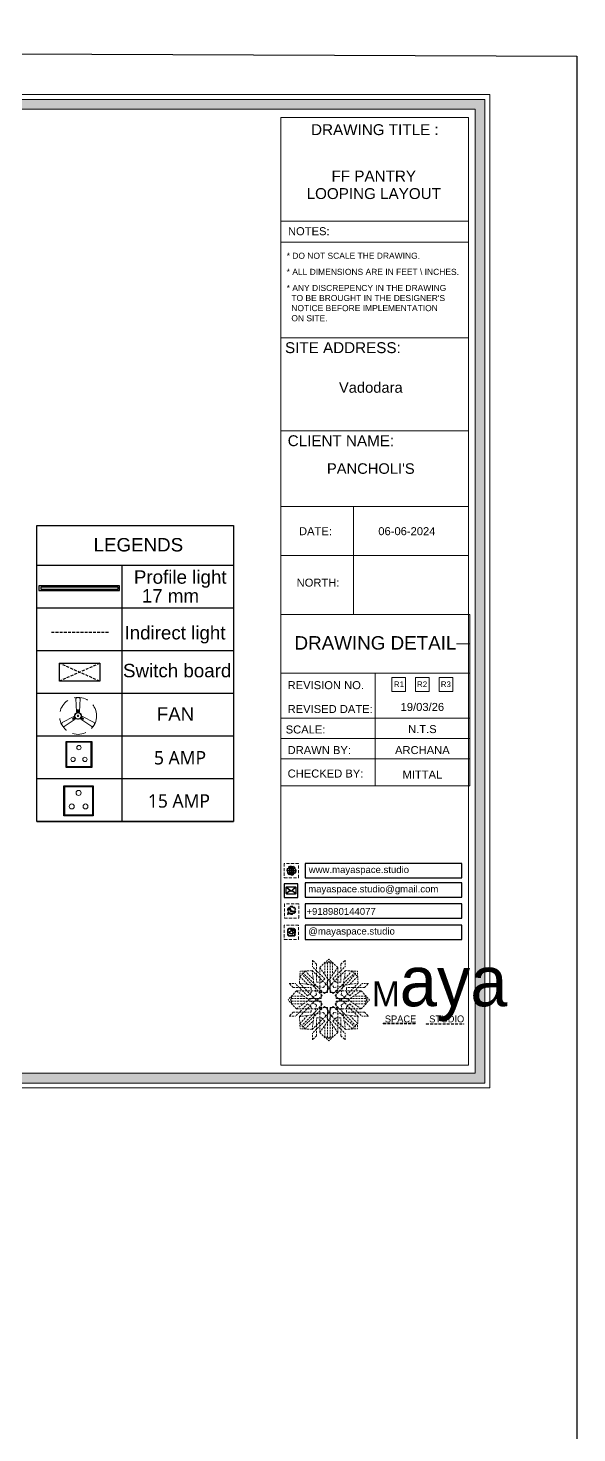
# Model space of a CAD drawing. Header units: millimetres. Extents: x 56222 to 3066687, y -650199 to -121287.
# Drawn here: x 134272.8 to 134371.6, y -184550.2 to -184297.6 of the extents above; entities that cross this region are included whole.
import ezdxf
from ezdxf.enums import TextEntityAlignment as Align

# ---------------------------------------------------------------- set-up
doc = ezdxf.new("R2010")
doc.units = ezdxf.units.MM
doc.header["$MEASUREMENT"] = 0
for name, pattern in [('00 . GROUND FLOOR$0$DASHED', [0.75, 0.5, -0.25]), ('DASHED', [0.75, 0.5, -0.25]), ('DASHED2', [0.375, 0.25, -0.125]), ('DASHEDX2', [1.5, 1, -0.5])]:
    doc.linetypes.add(name, pattern=pattern)
for name, color, linetype, lineweight in [('Dimension', 10, 'DASHEDX2', 20), ('el', 7, 'Continuous', 20), ('ELEC-wires', 1, 'DASHED2', 13), ('Electrical', 84, 'Continuous', 30), ('FURNITURE-1', 252, 'Continuous', 13), ('hatch-rcc', 251, 'Continuous', 9), ('NAME PLATE', 7, 'Continuous', 25), ('TILE', 14, 'Continuous', 9)]:
    doc.layers.add(name, color=color, linetype=linetype, lineweight=lineweight)
doc.styles.add('Arial', font='arial.ttf')
doc.styles.get("Standard").update_dxf_attribs({"font": 'arial.ttf', "height": 6})

# ---------------------------------------------------------------- blocks, each defined once
blk = doc.blocks.new('FSFSF')
at = {"color": 42, "lineweight": 5, "true_color": 0xe0ac11}
for p, q in [((28600.03, 143.51), (28600.03, 140.16)), ((28602.15, 141.41), (28600.03, 143.51)), ((28602.15, 141.41), (28602.15, 131.95)), ((28603.86, 139.69), (28608.58, 144.08)), ((28607.9, 142.22), (28606.58, 142.22)), ((28606.58, 142.22), (28606.58, 135.84)), ((28607.9, 142.22), (28608.58, 142.85)), ((28607.9, 142.22), (28607.9, 126.58)), ((28613.31, 139.69), (28608.58, 144.08)), ((28609.27, 142.22), (28608.59, 142.85)), ((28609.27, 142.22), (28609.27, 126.58)), ((28609.27, 142.22), (28610.59, 142.22)), ((28610.59, 142.22), (28610.59, 135.84)), ((28615.02, 141.41), (28617.14, 143.51)), ((28615.02, 141.41), (28615.02, 131.95)), ((28617.14, 143.51), (28617.14, 140.16)), ((28593.19, 131.45), (28593.54, 137.71)), ((28593.39, 135), (28594.56, 136.12)), ((28593.39, 135), (28597.6, 130.78)), ((28599.8, 138.06), (28593.54, 137.71)), ((28595.12, 136.69), (28594.53, 136.69)), ((28594.56, 136.12), (28594.56, 136.71)), ((28605.17, 124.98), (28594.56, 136.12)), ((28596.24, 137.86), (28595.12, 136.69)), ((28606.27, 126.08), (28595.12, 136.69)), ((28596.24, 137.86), (28600.47, 133.65)), ((28601.03, 130), (28599.8, 138.06)), ((28599.8, 138.05), (28608.58, 129.56)), ((28606.47, 133.76), (28600.03, 140.16)), ((28603.86, 126.58), (28603.86, 139.69)), ((28603.86, 139.69), (28608.58, 133.02)), ((28606.47, 133.76), (28604.75, 131.95)), ((28605.86, 129.18), (28608.58, 133.02)), ((28613.31, 139.69), (28608.59, 133.02)), ((28617.37, 138.05), (28608.59, 129.56)), ((28611.31, 129.18), (28608.59, 133.02)), ((28610.7, 133.76), (28617.14, 140.16)), ((28610.7, 133.76), (28612.42, 131.95)), ((28610.9, 126.08), (28622.05, 136.69)), ((28612.02, 124.98), (28622.62, 136.12)), ((28613.31, 126.58), (28613.31, 139.69)), ((28616.14, 130), (28617.37, 138.06)), ((28620.93, 137.86), (28616.7, 133.65)), ((28617.37, 138.06), (28623.63, 137.71)), ((28623.8, 135), (28619.59, 130.78)), ((28620.93, 137.86), (28622.05, 136.69)), ((28622.05, 136.69), (28622.64, 136.69)), ((28622.62, 136.12), (28622.62, 136.71)), ((28623.8, 135), (28622.62, 136.12)), ((28624, 131.45), (28623.65, 137.71)), ((28591.56, 127.39), (28587.17, 122.66)), ((28587.73, 131.22), (28591.08, 131.22)), ((28589.84, 129.1), (28587.73, 131.22)), ((28589.84, 129.1), (28599.29, 129.1)), ((28597.49, 124.78), (28591.08, 131.22)), ((28604.66, 127.39), (28591.56, 127.39)), ((28591.56, 127.39), (28598.23, 122.67)), ((28593.19, 131.45), (28601.69, 122.67)), ((28601.25, 130.22), (28593.19, 131.45)), ((28597.49, 124.78), (28599.29, 126.5)), ((28599.29, 126.5), (28599.29, 129.1)), ((28605.86, 129.18), (28601.03, 130)), ((28602.07, 125.39), (28601.25, 130.22)), ((28604.75, 131.95), (28602.15, 131.95)), ((28603.68, 126.54), (28603.68, 127.39)), ((28604.66, 126.54), (28603.68, 126.54)), ((28604.71, 127.57), (28603.86, 127.57)), ((28607.9, 126.58), (28603.86, 126.58)), ((28604.66, 123.35), (28604.66, 127.39)), ((28604.7, 126.58), (28604.71, 127.57)), ((28606.27, 126.08), (28608.58, 128.27)), ((28607.9, 128.92), (28608.58, 129.56)), ((28607.9, 128.92), (28608.58, 128.27)), ((28609.27, 128.92), (28608.59, 129.56)), ((28609.27, 128.92), (28608.59, 128.27)), ((28610.9, 126.08), (28608.59, 128.27)), ((28609.27, 126.58), (28613.31, 126.58)), ((28611.31, 129.18), (28616.14, 130)), ((28612.42, 131.95), (28615.02, 131.95)), ((28612.46, 126.58), (28612.46, 127.57)), ((28612.46, 127.57), (28613.31, 127.57)), ((28612.52, 123.35), (28612.52, 127.39)), ((28612.52, 127.39), (28625.63, 127.39)), ((28612.52, 126.54), (28613.51, 126.54)), ((28613.51, 126.54), (28613.51, 127.39)), ((28615.12, 125.39), (28615.94, 130.22)), ((28623.99, 131.45), (28615.5, 122.67)), ((28615.94, 130.22), (28624, 131.45)), ((28627.34, 129.1), (28617.89, 129.1)), ((28617.89, 126.5), (28617.89, 129.1)), ((28619.7, 124.78), (28617.89, 126.5)), ((28625.63, 127.39), (28618.96, 122.67)), ((28619.7, 124.78), (28626.1, 131.22)), ((28625.63, 127.39), (28630.02, 122.66)), ((28629.45, 131.22), (28626.1, 131.22)), ((28627.34, 129.1), (28629.45, 131.22)), ((28591.56, 117.94), (28587.17, 122.66)), ((28589.03, 123.35), (28588.4, 122.67)), ((28589.03, 121.98), (28588.4, 122.65)), ((28589.03, 123.35), (28589.03, 124.67)), ((28589.03, 124.67), (28595.4, 124.67)), ((28589.03, 123.35), (28604.66, 123.35)), ((28589.03, 121.98), (28604.66, 121.98)), ((28589.03, 121.98), (28589.03, 120.66)), ((28589.03, 120.66), (28595.4, 120.66)), ((28597.49, 120.54), (28591.08, 114.11)), ((28591.56, 117.94), (28598.23, 122.65)), ((28593.19, 113.88), (28601.69, 122.65)), ((28605.17, 120.35), (28594.56, 109.2)), ((28606.27, 119.15), (28595.12, 108.54)), ((28597.49, 120.54), (28599.29, 118.83)), ((28602.07, 125.39), (28598.23, 122.67)), ((28602.07, 119.94), (28598.23, 122.65)), ((28599.29, 118.83), (28599.29, 116.23)), ((28602.07, 119.94), (28601.25, 115.1)), ((28602.33, 123.35), (28601.69, 122.67)), ((28602.33, 121.98), (28601.69, 122.65)), ((28602.33, 123.35), (28602.97, 122.67)), ((28602.33, 121.98), (28602.97, 122.65)), ((28605.17, 124.98), (28602.97, 122.67)), ((28605.17, 120.35), (28602.97, 122.65)), ((28604.66, 118.78), (28603.68, 118.78)), ((28603.68, 118.78), (28603.68, 117.94)), ((28607.9, 118.65), (28603.86, 118.65)), ((28603.86, 118.65), (28603.86, 105.54)), ((28604.66, 121.98), (28604.66, 117.94)), ((28604.7, 118.65), (28604.71, 117.66)), ((28606.27, 119.15), (28608.58, 116.96)), ((28607.9, 103.01), (28607.9, 118.65)), ((28610.9, 119.15), (28608.59, 116.96)), ((28609.27, 118.65), (28613.31, 118.65)), ((28609.27, 103.01), (28609.27, 118.65)), ((28610.9, 119.15), (28622.05, 108.54)), ((28612.02, 124.98), (28614.21, 122.67)), ((28612.02, 120.35), (28614.21, 122.65)), ((28612.02, 120.35), (28622.62, 109.2)), ((28612.46, 118.65), (28612.46, 117.66)), ((28628.16, 123.35), (28612.52, 123.35)), ((28612.52, 121.98), (28612.52, 117.94)), ((28628.16, 121.98), (28612.52, 121.98)), ((28612.52, 118.78), (28613.51, 118.78)), ((28613.31, 118.65), (28613.31, 105.54)), ((28613.51, 118.78), (28613.51, 117.94)), ((28614.85, 123.35), (28614.21, 122.67)), ((28614.85, 121.98), (28614.21, 122.65)), ((28614.85, 123.35), (28615.5, 122.67)), ((28614.85, 121.98), (28615.5, 122.65)), ((28615.12, 125.39), (28618.96, 122.67)), ((28615.12, 119.94), (28618.96, 122.65)), ((28615.12, 119.94), (28615.94, 115.1)), ((28623.99, 113.88), (28615.5, 122.65)), ((28619.7, 120.54), (28617.89, 118.83)), ((28617.89, 118.83), (28617.89, 116.23)), ((28625.63, 117.94), (28618.96, 122.65)), ((28619.7, 120.54), (28626.1, 114.11)), ((28628.16, 124.67), (28621.78, 124.67)), ((28628.16, 120.66), (28621.78, 120.66)), ((28625.63, 117.94), (28630.02, 122.66)), ((28628.16, 123.35), (28628.16, 124.67)), ((28628.16, 123.35), (28628.78, 122.67)), ((28628.16, 121.98), (28628.78, 122.65)), ((28628.16, 121.98), (28628.16, 120.66)), ((28589.84, 116.23), (28587.73, 114.11)), ((28587.73, 114.11), (28591.08, 114.11)), ((28589.84, 116.23), (28599.29, 116.23)), ((28604.66, 117.94), (28591.56, 117.94)), ((28601.25, 115.1), (28593.19, 113.87)), ((28593.19, 113.87), (28593.54, 107.62)), ((28593.39, 110.32), (28597.6, 114.55)), ((28596.24, 107.37), (28600.47, 111.58)), ((28599.8, 107.17), (28608.58, 115.67)), ((28601.03, 115.23), (28599.8, 107.17)), ((28606.47, 111.47), (28600.03, 105.07)), ((28605.86, 116.05), (28601.03, 115.23)), ((28602.15, 103.82), (28602.15, 113.27)), ((28604.75, 113.27), (28602.15, 113.27)), ((28604.71, 117.66), (28603.86, 117.66)), ((28603.86, 105.54), (28608.58, 112.21)), ((28606.47, 111.47), (28604.75, 113.27)), ((28605.86, 116.05), (28608.58, 112.21)), ((28607.9, 116.31), (28608.58, 116.96)), ((28607.9, 116.31), (28608.58, 115.67)), ((28609.27, 116.31), (28608.59, 116.96)), ((28609.27, 116.31), (28608.59, 115.67)), ((28611.31, 116.05), (28608.59, 112.21)), ((28617.37, 107.17), (28608.59, 115.67)), ((28613.31, 105.54), (28608.59, 112.21)), ((28610.7, 111.47), (28612.42, 113.27)), ((28610.7, 111.47), (28617.14, 105.07)), ((28611.31, 116.05), (28616.14, 115.23)), ((28612.42, 113.27), (28615.02, 113.27)), ((28612.46, 117.66), (28613.31, 117.66)), ((28612.52, 117.94), (28625.63, 117.94)), ((28615.02, 103.82), (28615.02, 113.27)), ((28615.94, 115.1), (28624, 113.87)), ((28616.14, 115.23), (28617.37, 107.17)), ((28620.93, 107.37), (28616.7, 111.58)), ((28627.34, 116.23), (28617.89, 116.23)), ((28623.8, 110.32), (28619.59, 114.55)), ((28624, 113.87), (28623.65, 107.62)), ((28629.45, 114.11), (28626.1, 114.11)), ((28627.34, 116.23), (28629.45, 114.11)), ((28593.39, 110.32), (28594.56, 109.2)), ((28599.8, 107.17), (28593.54, 107.52)), ((28595.12, 108.54), (28594.53, 108.54)), ((28594.56, 109.2), (28594.56, 108.61)), ((28596.24, 107.37), (28595.12, 108.54)), ((28600.03, 101.71), (28600.03, 105.07)), ((28602.15, 103.82), (28600.03, 101.71)), ((28603.86, 105.54), (28608.58, 101.15)), ((28606.58, 103.01), (28606.58, 109.38)), ((28613.31, 105.54), (28608.58, 101.15)), ((28610.59, 103.01), (28610.59, 109.38)), ((28615.02, 103.82), (28617.14, 101.71)), ((28617.14, 101.71), (28617.14, 105.07)), ((28617.37, 107.17), (28623.63, 107.52)), ((28620.93, 107.37), (28622.05, 108.54)), ((28622.05, 108.54), (28622.64, 108.54)), ((28623.8, 110.32), (28622.62, 109.2)), ((28622.62, 109.2), (28622.62, 108.61)), ((28607.9, 103.01), (28606.58, 103.01)), ((28607.9, 103.01), (28608.58, 102.38)), ((28609.27, 103.01), (28608.59, 102.38)), ((28609.27, 103.01), (28610.59, 103.01))]:
    blk.add_line(p, q, dxfattribs=at)
blk = doc.blocks.new('hgwg')
at = {"layer": 'Dimension', "true_color": 0xd39e00}
h = blk.add_hatch(color=42, dxfattribs=at)
h.dxf.hatch_style = 1
h.paths.add_polyline_path([(27505.71, 45.05), (27494.27, 45.05), (27494.27, 44.9), (27505.71, 44.9)])
h = blk.add_hatch(color=42, dxfattribs=at)
h.dxf.hatch_style = 1
h.paths.add_polyline_path([(27523.3, 44.9), (27509.68, 44.9), (27509.68, 44.75), (27523.3, 44.75)])
at = {"layer": 'Dimension', "color": 42, "true_color": 0xd39e00}
for p, q in [((27494.27, 45.05), (27505.71, 45.05)), ((27494.27, 44.9), (27494.27, 45.05)), ((27494.27, 44.9), (27505.71, 44.9)), ((27505.71, 45.05), (27505.71, 44.9)), ((27509.68, 44.9), (27523.3, 44.9)), ((27509.68, 44.9), (27509.68, 44.75)), ((27509.68, 44.75), (27523.3, 44.75)), ((27523.3, 44.75), (27523.3, 44.9))]:
    blk.add_line(p, q, dxfattribs=at)
at = {"layer": 'Dimension', "color": 42, "true_color": 0xd39e00, "attachment_point": 1}
for s, width, insert, char_height in [('{\\fCinzel|b0|i0|c0|p2;\\H1.5x;M\\fAmsterdam One|b0|i0|c0|p2;\\H2x;aya}', 85.3277, (27490.17, 69.17), 6), ('{\\fCinzel|b0|i0|c0|p0;SPACE     STUDIO}', 66.129, (27494.83, 47.86), 2.5)]:
    blk.add_mtext_dynamic_manual_height_columns(s, width=width, gutter_width=30, heights=[0], dxfattribs=dict(at, insert=insert, char_height=char_height))
blk = doc.blocks.new('QEGW4TG')
at = {"layer": 'Dimension', "true_color": 0x000000}
h = blk.add_hatch(color=18, dxfattribs=at)
h.dxf.hatch_style = 1
h.paths.add_polyline_path([(1.19, 1.98), (1.03, 1.3, 0.550912), (1.11, 1.23), (1.75, 1.39, 6.344125)])
h.paths.add_polyline_path([(1.81, 1.7), (1.4, 1.6), (1.5, 2.03, -9.071339)], flags=16)
h.paths.add_polyline_path([(1.75, 2.69, -0.387513), (1.89, 3.19, -0.360742), (2.01, 3.18), (2.17, 2.86, -0.071517), (2.06, 2.73, 0.321676), (2.05, 2.65, 0.122183), (2.53, 2.25, 0.066047), (2.69, 1.93, 0.375674), (3.11, 2.16, 0.526753), (3.03, 2.29), (2.79, 2.37, 0.273721), (2.69, 2.34, 0.040749), (2.63, 2.27, -2.427977), (2.45, 2, -0.190785)], flags=0)
h = blk.add_hatch(color=18, dxfattribs=at)
h.dxf.hatch_style = 1
h.paths.add_polyline_path([(2.69, 2.34, 0.040749), (2.63, 2.27, -0.441282), (2.53, 2.25, -0.11828), (2.06, 2.64, -0.441282), (2.07, 2.74, 0.040749), (2.13, 2.81, 0.290083), (2.14, 2.92), (2.01, 3.18, 0.316231), (1.91, 3.2, 0.190337), (1.73, 3, 0.170513), (1.72, 2.74, 0.252784), (2.69, 1.93, 0.170513), (2.95, 1.97, 0.190337), (3.11, 2.18, 0.466684), (3.03, 2.29), (2.79, 2.37, 0.273721)])
for p, q in [((1.19, 1.98), (1.03, 1.3)), ((1.1, 1.23), (1.75, 1.39)), ((1.5, 2.03), (1.4, 1.6)), ((1.4, 1.6), (1.81, 1.7)), ((2.01, 3.18), (2.14, 2.92)), ((3.07, 2.28), (2.8, 2.36))]:
    blk.add_line(p, q)
blk.add_lwpolyline([(0, 0), (4.68, 0), (4.68, 4.68), (0, 4.68)], close=True)
for centre, radius, start, end in [((1.09, 1.29), 0.0598, 164.8483, 282.1458), ((2.39, 2.56), 1.34, 241.4727, 205.6422), ((2.39, 2.56), 1.04, 235.9962, 210.8333), ((2.09, 2.87), 0.39, 159.7007, 198.4072), ((2.96, 3.23), 1.33, 201.4218, 258.1669), ((2.07, 2.87), 0.364, 118.9685, 159.3648), ((1.94, 3.12), 0.0896, 41.8985, 123.1344), ((2.11, 2.68), 0.066, 135.9932, 224.8892), ((1.67, 3.16), 0.586, 312.4617, 321.8728), ((3.12, 3.42), 1.31, 216.5455, 243.5279), ((2.05, 2.87), 0.104, 320.3924, 28.6971), ((2.57, 2.3), 0.066, 234.2482, 323.1441), ((3.11, 1.94), 0.586, 137.2645, 146.6756), ((2.76, 2.27), 0.104, 70.4402, 138.745), ((2.75, 2.31), 0.39, 260.7301, 299.4366), ((2.76, 2.29), 0.364, 299.7725, 340.1688), ((3.03, 2.2), 0.0896, 336.0029, 57.2388)]:
    blk.add_arc(centre, radius, start, end)
blk = doc.blocks.new('ASGERG')
at = {"layer": 'Dimension', "true_color": 0x000000}
h = blk.add_hatch(color=18, dxfattribs=at)
h.dxf.hatch_style = 1
h.paths.add_polyline_path([(0.99, 1.7, 0.402382), (1.83, 1.03), (2.96, 1.03, 0.426145), (3.66, 1.9), (3.66, 2.99, 0.402382), (2.83, 3.67), (1.69, 3.67, 0.426145), (0.99, 2.79)])
h.paths.add_polyline_path([(1.27, 1.72, 0.402382), (1.8, 1.3), (2.94, 1.3, 0.426145), (3.38, 1.85), (3.38, 2.97, 0.402382), (2.85, 3.4), (1.72, 3.4, 0.426145), (1.27, 2.85)], flags=16)
h.paths.add_polyline_path([(3.02, 2.35, -1), (1.64, 2.35, -1)], flags=0)
h.paths.add_polyline_path([(2.74, 2.35, -1), (1.92, 2.35, -1)], flags=0)
h.paths.add_polyline_path([(3.19, 3.02, -1), (2.86, 3.02, -1)], flags=0)
h.paths.add_polyline_path([(1.64, 2.35, 1), (3.02, 2.35, 1)], flags=0)
h = blk.add_hatch(color=18, dxfattribs=at)
h.dxf.hatch_style = 1
h.paths.add_polyline_path([(1.64, 2.35, 1), (3.02, 2.35, 1)])
h.paths.add_polyline_path([(2.74, 2.35, 1), (1.92, 2.35, 1)], flags=16)
h = blk.add_hatch(color=18, dxfattribs=at)
h.dxf.hatch_style = 1
h.paths.add_polyline_path([(3.19, 3.02, 1), (2.86, 3.02, 1)])
for p, q in [((0.99, 2.99), (0.99, 1.7)), ((1.27, 2.97), (1.27, 1.72)), ((1.69, 3.67), (2.96, 3.67)), ((1.69, 1.03), (2.96, 1.03)), ((2.94, 3.4), (1.72, 3.4)), ((2.94, 1.3), (1.72, 1.3)), ((3.38, 2.97), (3.38, 1.72)), ((3.66, 2.99), (3.66, 1.7))]:
    blk.add_line(p, q)
blk.add_lwpolyline([(0, 0), (4.68, 0), (4.68, 4.68), (0, 4.68)], close=True)
for centre, radius in [((2.33, 2.35), 0.694), ((2.33, 2.35), 0.414), ((3.02, 3.02), 0.168)]:
    blk.add_circle(centre, radius)
for centre, radius, start, end in [((1.76, 2.89), 0.778, 94.8631, 172.8127), ((1.76, 1.8), 0.778, 187.1873, 265.1369), ((1.76, 2.91), 0.491, 94.8631, 172.8127), ((1.76, 1.78), 0.491, 187.1873, 265.1369), ((2.9, 2.91), 0.491, 7.1873, 85.1369), ((2.9, 1.78), 0.491, 274.8631, 352.8127), ((2.89, 2.89), 0.778, 7.1873, 85.1369), ((2.89, 1.8), 0.778, 274.8631, 352.8127)]:
    blk.add_arc(centre, radius, start, end)
blk = doc.blocks.new('DTGWEGEARG')
at = {"layer": 'Dimension', "true_color": 0x000000}
h = blk.add_hatch(color=18, dxfattribs=at)
h.dxf.hatch_style = 1
h.paths.add_polyline_path([(3.83, 2.34, 1), (0.85, 2.34, 1)])
h.paths.add_polyline_path([(2.41, 1.12), (2.41, 1.69, -0.058279), (2.81, 1.63, -0.103353)], flags=16)
h.paths.add_polyline_path([(2.26, 1.13, -0.101741), (1.87, 1.63, -0.057171), (2.26, 1.69)], flags=16)
h.paths.add_polyline_path([(2.17, 1.01, -0.105795), (1.72, 1.58, 0.055205), (1.38, 1.41, 0.169822)], flags=16)
h.paths.add_polyline_path([(3.02, 1.72, 0.081336), (3.13, 2.27), (3.68, 2.27, -0.152069), (3.4, 1.52, 0.05687)], flags=16)
h.paths.add_polyline_path([(2.87, 1.77, 0.061945), (2.41, 1.84), (2.41, 2.27), (2.98, 2.27, -0.081344)], flags=16)
h.paths.add_polyline_path([(2.26, 1.84, 0.060923), (1.8, 1.77, -0.081344), (1.7, 2.27), (2.26, 2.27)], flags=16)
h.paths.add_polyline_path([(1.66, 1.72, 0.05687), (1.28, 1.52, -0.152069), (1, 2.27), (1.55, 2.27, 0.081336)], flags=16)
h.paths.add_polyline_path([(2.98, 2.42), (2.41, 2.42), (2.41, 2.83, 0.061945), (2.87, 2.91, -0.080009)], flags=16)
h.paths.add_polyline_path([(3.13, 2.42, 0.080116), (3.02, 2.96, 0.127778), (2.51, 3.67, -0.36029), (3.68, 2.42)], flags=16)
h.paths.add_polyline_path([(2.26, 2.42), (1.7, 2.42, -0.080009), (1.8, 2.91, 0.060923), (2.26, 2.84)], flags=16)
h.paths.add_polyline_path([(1.55, 2.42), (1, 2.42, -0.150466), (1.28, 3.16, 0.05687), (1.66, 2.96, 0.080116)], flags=16)
h.paths.add_polyline_path([(2.41, 2.98), (2.41, 3.56, -0.103353), (2.81, 3.05, -0.058279)], flags=16)
h.paths.add_polyline_path([(2.26, 2.99, -0.057171), (1.87, 3.05, -0.101741), (2.26, 3.55)], flags=16)
h.paths.add_polyline_path([(1.72, 3.1, -0.055205), (1.38, 3.27, -0.169822), (2.17, 3.67, 0.105795)], flags=16)
blk.add_lwpolyline([(0, 0), (4.68, 0), (4.68, 4.68), (0, 4.68)], close=True)
at = {"layer": 'Dimension', "color": 18, "true_color": 0x000000}
for p, q in [((1, 2.42), (1.55, 2.42)), ((1, 2.27), (1.55, 2.27)), ((1.7, 2.42), (2.26, 2.42)), ((1.7, 2.27), (2.26, 2.27)), ((2.26, 3.55), (2.26, 2.99)), ((2.26, 2.84), (2.26, 2.42)), ((2.26, 2.27), (2.26, 1.84)), ((2.26, 1.69), (2.26, 1.13)), ((2.41, 3.56), (2.41, 2.98)), ((2.41, 2.83), (2.41, 2.42)), ((2.41, 2.42), (2.98, 2.42)), ((2.41, 2.27), (2.98, 2.27)), ((2.41, 2.27), (2.41, 1.84)), ((2.41, 1.69), (2.41, 1.12)), ((3.13, 2.42), (3.68, 2.42)), ((3.13, 2.27), (3.68, 2.27))]:
    blk.add_line(p, q, dxfattribs=at)
blk.add_circle((2.34, 2.34), 1.49, dxfattribs=at)
for centre, radius, start, end in [((2.34, 2.34), 1.34, 142.3819, 176.6093), ((2.34, 2.34), 1.34, 183.0315, 217.6181), ((2.34, 4.74), 1.9, 236.1399, 249.1595), ((2.34, -0.06), 1.9, 110.8405, 123.8601), ((2.34, 2.34), 1.34, 97.3549, 135.9073), ((2.34, 4.74), 1.75, 236.7417, 249.3811), ((2.34, -0.06), 1.75, 110.6189, 123.2583), ((2.34, 2.34), 1.34, 224.0927, 262.6451), ((3.28, 2.34), 1.73, 159.0567, 177.3789), ((3.28, 2.34), 1.73, 182.3435, 200.9433), ((3.28, 2.34), 1.58, 158.8325, 177.1302), ((3.28, 2.34), 1.58, 182.5658, 201.1675), ((3.28, 2.34), 1.73, 129.9301, 154.0867), ((3.28, 2.34), 1.73, 205.9133, 230.0699), ((2.34, 4.74), 1.9, 253.6799, 267.6253), ((2.34, -0.06), 1.9, 92.3747, 106.3201), ((3.28, 2.34), 1.58, 130.1073, 153.3446), ((2.34, 4.74), 1.75, 254.3336, 267.422), ((2.34, -0.06), 1.75, 92.578, 105.6664), ((3.28, 2.34), 1.58, 206.6554, 229.8927), ((1.4, 2.34), 1.58, 26.6554, 50.2584), ((2.34, 4.74), 1.75, 272.3248, 285.6664), ((2.34, 4.74), 1.9, 272.1415, 286.3201), ((2.34, -0.06), 1.9, 73.6799, 87.8585), ((2.34, -0.06), 1.75, 74.3336, 87.6752), ((1.4, 2.34), 1.58, 309.7416, 333.3446), ((2.34, 2.34), 1.34, 3.3907, 82.6451), ((1.4, 2.34), 1.73, 25.9133, 50.0699), ((1.4, 2.34), 1.73, 309.9301, 334.0867), ((2.34, 2.34), 1.34, 277.3549, 315.9073), ((1.4, 2.34), 1.58, 2.8698, 21.1675), ((1.4, 2.34), 1.58, 338.8325, 357.4342), ((2.34, 4.74), 1.75, 290.6189, 303.2583), ((2.34, -0.06), 1.75, 56.7417, 69.3811), ((2.34, 4.74), 1.9, 290.8405, 303.8601), ((1.4, 2.34), 1.73, 2.6211, 20.9433), ((1.4, 2.34), 1.73, 339.0567, 357.6565), ((2.34, -0.06), 1.9, 56.1399, 69.1595), ((2.34, 2.34), 1.34, 322.3819, 356.9685)]:
    blk.add_arc(centre, radius, start, end, dxfattribs=at)
blk = doc.blocks.new('16')
at = {"layer": 'hatch-rcc', "color": 1, "lineweight": 30}
blk.add_lwpolyline([(392822.83, -38266.87), (392825.13, -38266.87), (392825.13, -38269.2), (392822.83, -38269.2)], close=True, dxfattribs=at)
at = {"layer": 'hatch-rcc', "color": 1}
blk.add_lwpolyline([(392822.89, -38266.93), (392825.07, -38266.93), (392825.07, -38269.14), (392822.89, -38269.14)], close=True, dxfattribs=at)
for centre in [(392823.98, -38267.42), (392823.44, -38268.48), (392824.52, -38268.48)]:
    blk.add_circle(centre, 0.195, dxfattribs=at)
blk = doc.blocks.new('erfer')
at = {"layer": 'hatch-rcc', "lineweight": 30}
blk.add_lwpolyline([(1905.9, -1304.21), (1908.38, -1304.21), (1908.38, -1306.73), (1905.9, -1306.73)], close=True, dxfattribs=at)
at = {"layer": 'hatch-rcc'}
blk.add_lwpolyline([(1905.96, -1304.28), (1908.31, -1304.28), (1908.31, -1306.66), (1905.96, -1306.66)], close=True, dxfattribs=at)
for centre in [(1906.56, -1305.95), (1907.14, -1304.81), (1907.72, -1305.95)]:
    blk.add_circle(centre, 0.211, dxfattribs=at)

msp = doc.modelspace()

# ---------------------------------------------------------------- hatches: boundary and pattern name
at = {"layer": 'Dimension', "linetype": 'Continuous', "true_color": 0xd39e00}
h = msp.add_hatch(color=42, dxfattribs=at)
h.paths.add_polyline_path([(134103.699, -184310.394), (134103.699, -184487.305), (134355.038, -184487.305), (134355.038, -184310.394)])
h.paths.add_polyline_path([(134105.463, -184312.158), (134353.274, -184312.158), (134353.274, -184485.541), (134105.463, -184485.541)], flags=16)
at = {"layer": 'Dimension', "true_color": 0x000000}
h = msp.add_hatch(color=18, dxfattribs=at)
h.dxf.hatch_style = 1
h.paths.add_polyline_path([(134320.872, -184453.319, 0.4142136), (134321.059, -184453.132), (134321.059, -184452.195, 0.4142136), (134320.872, -184452.008), (134319.384, -184452.008, 0.4142136), (134319.197, -184452.195), (134319.197, -184453.132, 0.4142136), (134319.384, -184453.319)])
h.paths.add_polyline_path([(134320.266, -184452.755), (134320.955, -184453.214, -0.1989124), (134320.872, -184453.249), (134319.384, -184453.249, -0.1989124), (134319.301, -184453.214), (134319.99, -184452.755), (134320.128, -184452.884)], flags=16)
h.paths.add_polyline_path([(134320.128, -184452.788), (134319.371, -184452.079, -0.0287833), (134319.384, -184452.078), (134320.872, -184452.078, -0.0287833), (134320.886, -184452.079)], flags=16)
h.paths.add_polyline_path([(134320.319, -184452.705), (134320.954, -184452.111, -0.2024819), (134320.989, -184452.195), (134320.989, -184453.132, -0.043076), (134320.987, -184453.152)], flags=16)
h.paths.add_polyline_path([(134319.937, -184452.705), (134319.269, -184453.152, -0.043076), (134319.267, -184453.132), (134319.267, -184452.195, -0.2024819), (134319.303, -184452.111)], flags=16)

# ---------------------------------------------------------------- linework, layer by layer
at = {"color": 242, "linetype": 'DASHED', "true_color": 0xcd2027}
for p, q in [((134285.68, -184415.024), (134278.43, -184411.814)), ((134285.68, -184411.814), (134278.43, -184415.024))]:
    msp.add_line(p, q, dxfattribs=at)
at = {"color": 18, "true_color": 0x000000}
for points in [[(134322.68, -184450.385), (134350.842, -184450.385), (134350.842, -184447.811), (134322.68, -184447.811)], [(134322.68, -184453.899), (134350.842, -184453.899), (134350.842, -184451.325), (134322.68, -184451.325)], [(134322.693, -184457.646), (134350.842, -184457.646), (134350.842, -184455.072), (134322.693, -184455.072)], [(134322.68, -184461.483), (134350.842, -184461.483), (134350.842, -184458.909), (134322.68, -184458.909)]]:
    msp.add_lwpolyline(points, close=True, dxfattribs=at)
msp.add_lwpolyline([(134318.903, -184453.918), (134321.351, -184453.918), (134321.351, -184451.47), (134318.903, -184451.47)], close=True)
at = {"layer": 'Dimension', "color": 42, "linetype": 'Continuous', "true_color": 0xd39e00}
for p, q in [((134352.08, -184332.271), (134318.307, -184332.271)), ((134352.08, -184336.076), (134318.307, -184336.076)), ((134352.08, -184353.24), (134318.307, -184353.24)), ((134352.08, -184369.98), (134318.307, -184369.98)), ((134352.08, -184383.62), (134318.307, -184383.62)), ((134331.374, -184383.62), (134331.374, -184403.009)), ((134352.08, -184392.397), (134318.307, -184392.397)), ((134352.284, -184403.009), (134318.203, -184403.009)), ((134352.284, -184403.009), (134352.284, -184433.878)), ((134349.933, -184408.301), (134352.284, -184408.301)), ((134318.203, -184413.593), (134352.284, -184413.593)), ((134335.243, -184433.878), (134335.243, -184413.593)), ((134352.284, -184421.707), (134318.203, -184421.707)), ((134352.284, -184425.361), (134318.203, -184425.361)), ((134352.284, -184429.015), (134318.203, -184429.015)), ((134318.203, -184433.878), (134352.284, -184433.878))]:
    msp.add_line(p, q, dxfattribs=at)
at = {"layer": 'Dimension', "color": 18, "linetype": 'Continuous', "true_color": 0x000000}
for p, q in [((134319.197, -184452.195), (134319.197, -184453.132)), ((134319.267, -184452.195), (134319.267, -184453.132)), ((134319.269, -184453.152), (134319.937, -184452.705)), ((134319.301, -184453.214), (134319.99, -184452.755)), ((134319.303, -184452.111), (134319.937, -184452.705)), ((134319.371, -184452.079), (134320.128, -184452.788)), ((134319.384, -184452.008), (134320.872, -184452.008)), ((134319.384, -184452.078), (134320.872, -184452.078)), ((134319.384, -184453.249), (134320.872, -184453.249)), ((134319.384, -184453.319), (134320.872, -184453.319)), ((134319.99, -184452.755), (134320.128, -184452.884)), ((134320.128, -184452.788), (134320.886, -184452.079)), ((134320.128, -184452.884), (134320.266, -184452.755)), ((134320.955, -184453.214), (134320.266, -184452.755)), ((134320.319, -184452.705), (134320.954, -184452.111)), ((134320.987, -184453.152), (134320.319, -184452.705)), ((134320.989, -184452.195), (134320.989, -184453.132)), ((134321.059, -184452.195), (134321.059, -184453.132))]:
    msp.add_line(p, q, dxfattribs=at)
at = {"layer": 'Dimension', "color": 42, "linetype": 'Continuous', "true_color": 0xd39e00}
for points in [[(134102.817, -184309.512), (134355.92, -184309.512), (134355.92, -184488.187), (134102.817, -184488.187)], [(134103.699, -184310.394), (134355.038, -184310.394), (134355.038, -184487.305), (134103.699, -184487.305)], [(134105.463, -184312.158), (134353.274, -184312.158), (134353.274, -184485.541), (134105.463, -184485.541)], [(134338.26, -184414.378), (134340.747, -184414.378), (134340.747, -184416.865), (134338.26, -184416.865)], [(134342.52, -184414.378), (134345.007, -184414.378), (134345.007, -184416.865), (134342.52, -184416.865)], [(134346.781, -184414.378), (134349.268, -184414.378), (134349.268, -184416.865), (134346.781, -184416.865)]]:
    msp.add_lwpolyline(points, close=True, dxfattribs=at)
at = {"layer": 'Dimension', "color": 42, "linetype": 'ByBlock', "true_color": 0xd39e00}
msp.add_lwpolyline([(134318.307, -184484.089), (134318.307, -184313.61), (134352.08, -184313.61), (134352.08, -184484.089)], close=True, dxfattribs=at)
at = {"layer": 'Dimension', "color": 18, "true_color": 0x000000}
for centre, radius, start, end in [((134319.384, -184452.195), 0.187, 90, 180), ((134319.384, -184453.132), 0.187, 180, 270), ((134319.384, -184452.195), 0.117, 134.21354, 180), ((134319.384, -184453.132), 0.117, 180, 189.86619), ((134319.384, -184453.132), 0.117, 224.99995, 270), ((134319.384, -184452.195), 0.117, 90, 96.59481), ((134320.872, -184452.195), 0.187, 0, 90), ((134320.872, -184452.195), 0.117, 83.40519, 90), ((134320.872, -184453.132), 0.187, 270, 0), ((134320.872, -184453.132), 0.117, 270, 315.00005), ((134320.872, -184452.195), 0.117, 0, 45.78646), ((134320.872, -184453.132), 0.117, 350.13381, 0)]:
    msp.add_arc(centre, radius, start, end, dxfattribs=at)
at = {"layer": 'ELEC-wires', "color": 5, "linetype": 'ByBlock', "lineweight": 30, "ltscale": 4}
msp.add_lwpolyline([(134278.43, -184411.814), (134285.68, -184411.814), (134285.68, -184415.024), (134278.43, -184415.024)], close=True, dxfattribs=at)
at = {"layer": 'Electrical', "color": 0}
for p, q in [((134274.387, -184394.166), (134309.758, -184394.166)), ((134289.689, -184394.166), (134289.689, -184440.237))]:
    msp.add_line(p, q, dxfattribs=at)
at = {"layer": 'Electrical', "color": 18, "true_color": 0x000000}
for p, q in [((134274.387, -184401.845), (134309.758, -184401.845)), ((134274.387, -184409.523), (134309.758, -184409.523)), ((134274.387, -184417.201), (134309.758, -184417.201)), ((134274.387, -184424.88), (134309.758, -184424.88)), ((134274.387, -184432.558), (134309.758, -184432.558)), ((134274.387, -184440.237), (134309.758, -184440.237))]:
    msp.add_line(p, q, dxfattribs=at)
at = {"layer": 'Electrical', "color": 3, "linetype": '00 . GROUND FLOOR$0$DASHED', "lineweight": 30}
msp.add_line((134287.241, -184406.274), (134276.971, -184406.274), dxfattribs=at)
at = {"layer": 'Electrical', "lineweight": 15, "ltscale": 20}
for p, q in [((134281.384, -184418.17), (134281.507, -184420.527)), ((134282.062, -184420.527), (134282.185, -184418.17)), ((134281.715, -184420.645), (134281.715, -184420.196)), ((134281.854, -184420.199), (134281.854, -184420.645)), ((134281.006, -184421.394), (134278.904, -184422.466)), ((134279.304, -184423.16), (134281.284, -184421.875)), ((134280.826, -184421.738), (134281.213, -184421.515)), ((134281.282, -184421.636), (134280.893, -184421.86)), ((134282.285, -184421.875), (134284.265, -184423.159)), ((134282.673, -184421.858), (134282.287, -184421.636)), ((134282.356, -184421.515), (134282.745, -184421.74)), ((134284.665, -184422.466), (134282.563, -184421.394))]:
    msp.add_line(p, q, dxfattribs=at)
at = {"layer": 'Electrical', "color": 0}
msp.add_lwpolyline([(134274.387, -184387.003), (134309.758, -184387.003), (134309.758, -184440.237), (134274.387, -184440.237)], close=True, dxfattribs=at)
at = {"layer": 'Electrical', "color": 7, "lineweight": 30}
msp.add_lwpolyline([(134274.739, -184398.709), (134289.259, -184398.709), (134289.259, -184397.856), (134274.739, -184397.856)], close=True, dxfattribs=at)
at = {"layer": 'Electrical', "color": 175, "lineweight": 30, "ltscale": 8, "true_color": 0x4554a5}
for points in [[(134288.938, -184398.039), (134288.938, -184398.539), (134275.153, -184398.539), (134275.153, -184398.039)], [(134288.923, -184398.053), (134288.923, -184398.524), (134275.168, -184398.524), (134275.168, -184398.053)]]:
    msp.add_lwpolyline(points, close=True, dxfattribs=at)
at = {"layer": 'Electrical', "linetype": 'DASHED', "lineweight": 15, "ltscale": 5}
msp.add_circle((134281.784, -184421.265), 3.329, dxfattribs=at)
at = {"layer": 'Electrical', "lineweight": 15, "ltscale": 20}
for centre, major_axis, start_param, end_param in [((134281.784, -184418.396), (0.325, 0.325), -0.2721361, 1.8429674), ((134281.784, -184421.265), (0.441, -0.441), 3.141610145497995, 9.42479545267758), ((134281.784, -184421.265), (0.392, -0.392), 0.0000175, 6.2832028), ((134281.573, -184420.491), (0.053, 0.053), 2.8630143, 4.2577845), ((134281.784, -184420.838), (0.237, -0.237), 2.5650573, 2.9513076), ((134281.784, -184420.222), (0.0522, 0.0522), -0.4655363, 1.9836178), ((134281.784, -184420.838), (0.237, 0.237), 0.19032, 0.5765703), ((134281.996, -184420.491), (0.053, -0.053), 5.1670285, 6.5617986), ((134279.299, -184422.7), (0.325, -0.325), 3.3930553, 5.5081589), ((134280.882, -184421.787), (0.0522, -0.0522), 3.1996551, 5.6488092), ((134281.007, -184421.469), (0.053, -0.053), 0.9782383, 2.3730084), ((134281.415, -184421.479), (0.237, -0.237), 3.8555115, 4.2417618), ((134281.415, -184421.479), (0.237, -0.237), 4.6594524, 5.0457027), ((134281.219, -184421.836), (0.053, 0.053), -1.3257759, 0.0689943), ((134281.784, -184421.265), (0.0981, 0.0981), 1.5708138, 7.8539991), ((134282.349, -184421.836), (0.053, -0.053), 3.0726334, 4.4674035), ((134282.154, -184421.479), (0.237, 0.237), 4.3791102, 4.7653605), ((134282.154, -184421.479), (0.237, 0.237), 5.1830512, 5.5693015), ((134282.561, -184421.469), (0.053, -0.053), 2.3394156, 3.7341857), ((134282.688, -184421.786), (0.0522, 0.0522), 3.7232539, 6.172408), ((134284.269, -184422.7), (0.325, -0.325), 5.4874504, 7.602554)]:
    msp.add_ellipse(centre, major_axis=major_axis, ratio=1, start_param=start_param, end_param=end_param, dxfattribs=at)
at = {"layer": 'TILE', "color": 1, "lineweight": 30}
msp.add_lwpolyline([(133149.693, -184297.557), (134371.584, -184302.616), (134371.584, -184802.923), (133149.693, -184797.864)], close=True, dxfattribs=at)

# ---------------------------------------------------------------- block references
at = {"layer": 'Dimension', "color": 42, "true_color": 0xd39e00}
for name, p, xscale, yscale, zscale in [('DTGWEGEARG', (134318.916, -184450.385), 0.5502346648309472, 0.5502346648309472, 0.5502346648309472), ('QEGW4TG', (134318.929, -184457.646), 0.5502346648309472, 0.5502346648309472, 0.5502346648309472), ('ASGERG', (134318.916, -184461.483), 0.5502346648309472, 0.5502346648309472, 0.5502346648309472), ('FSFSF', (124533.705, -184514.345), 0.3423170818446201, 0.3423170818446201, 0.3423170818446201), ('hgwg', (120601.765, -184499.062), 0.4995574364733943, 0.4995574364733943, 0.4995574364733943)]:
    msp.add_blockref(name, p, dxfattribs=dict(at, xscale=xscale, yscale=yscale, zscale=zscale))
at = {"layer": 'el', "color": 18, "true_color": 0x000000, "xscale": 2.295967517698441, "yscale": 2.295967517698441, "zscale": 2.295967517698441}
msp.add_blockref('16', (-767629.21, -96574.378), dxfattribs=at)
at = {"layer": 'FURNITURE-1', "xscale": 1.848081455994646, "yscale": 1.848081455994646, "zscale": 1.848081455994646}
msp.add_blockref('erfer', (130757.402, -182015.588), dxfattribs=at)

# ---------------------------------------------------------------- texts
at = {"color": 18, "true_color": 0x000000, "char_height": 1.2303, "attachment_point": 1}
for s, width, gutter_width, insert in [('www.mayaspace.studio', 8.26205, 6.911, (134323.315, -184448.314)), ('mayaspace.studio@gmail.com', 5.15444, 4.312, (134323.217, -184451.785)), ('+918980144077', 20.09992, 4.312, (134322.899, -184455.832)), ('@mayaspace.studio', 5.15444, 4.312, (134323.217, -184459.369))]:
    msp.add_mtext_dynamic_manual_height_columns(s, width=width, gutter_width=gutter_width, heights=[0], dxfattribs=dict(at, insert=insert))
at = {"layer": 'Electrical', "color": 1, "attachment_point": 3}
for s, insert, char_height in [('LEGENDS', (134300.706, -184389.279), 2.4149), ('Profile light', (134308.525, -184395.083), 2.41488), ('17 mm', (134303.57, -184398.468), 2.4149), ('Indirect light', (134308.331, -184405.106), 2.41488), ('Switch board', (134309.376, -184411.914), 2.41488), ('FAN', (134302.701, -184419.727), 2.4149)]:
    msp.add_mtext_dynamic_manual_height_columns(s, width=58.24889, gutter_width=0.805, heights=[3.085], dxfattribs=dict(at, insert=insert, char_height=char_height))
at = {"layer": 'Electrical', "color": 1, "char_height": 2.41488, "width": 58.24889, "attachment_point": 3}
for s, insert in [('{\\fMalgun Gothic|b0|i0|c0|p34;5 AMP}', (134304.836, -184427.59)), ('{\\fMalgun Gothic|b0|i0|c0|p34;15\\fMalgun Gothic|b1|i0|c0|p34; \\fMalgun Gothic|b0|i0|c0|p34;AMP}', (134305.542, -184435.356))]:
    msp.add_mtext(s, dxfattribs=dict(at, insert=insert))
at = {"layer": 'NAME PLATE', "style": 'Arial'}
for s, height, p in [('DRAWING TITLE : ', 1.95928, (134335.594, -184316.8)), ('FF PANTRY', 1.9593, (134335.016, -184325.151)), ('LOOPING LAYOUT', 1.95928, (134335.016, -184328.301)), ('NOTES:', 1.4396, (134323.317, -184334.809)), ('SITE ADDRESS:', 1.95928, (134329.46, -184356.016)), ('Vadodara', 1.894, (134334.485, -184363.146)), ('CLIENT NAME:', 1.95928, (134329.103, -184372.756)), ("PANCHOLI'S", 1.894, (134334.485, -184377.73)), ('DATE:', 1.4396, (134324.524, -184388.767)), ('06-06-2024', 1.4396, (134340.976, -184388.767)), ('NORTH:', 1.4396, (134324.984, -184398.022)), ('DRAWING DETAIL', 2.42231, (134335.323, -184409.351)), ('REVISION NO.', 1.4396, (134326.383, -184416.462)), ('REVISED DATE: ', 1.4396, (134327.445, -184420.754)), ('SCALE:', 1.4396, (134322.738, -184424.436)), ('DRAWN BY:', 1.4396, (134325.209, -184428.135)), ('ARCHANA', 1.4396, (134343.764, -184428.141)), ('CHECKED BY:', 1.4396, (134326.328, -184432.358)), ('MITTAL', 1.4396, (134343.764, -184432.55))]:
    msp.add_text(s, height=height, dxfattribs=at).set_placement(p, align=Align.CENTER)
for s, p in [('R1', (134338.641, -184416.09)), ('R2', (134342.809, -184416.09))]:
    msp.add_text(s, height=1.0149, dxfattribs=at).set_placement(p)
at = {"layer": 'NAME PLATE', "char_height": 1.08881, "width": 42.06632, "attachment_point": 1, "style": 'Arial'}
for s, insert in [('* DO NOT SCALE THE DRAWING.', (134319.339, -184337.96)), ('* ALL DIMENSIONS ARE IN FEET \\\\ INCHES.', (134319.339, -184340.855)), ("* ANY DISCREPENCY IN THE DRAWING \\P  TO BE BROUGHT IN THE DESIGNER'S\\P  NOTICE BEFORE IMPLEMENTATION \\P  ON SITE.", (134319.339, -184343.751))]:
    msp.add_mtext(s, dxfattribs=dict(at, insert=insert))
at = {"layer": 'NAME PLATE', "lineweight": 0, "attachment_point": 2, "style": 'Arial'}
for s, insert, char_height, width in [('R3', (134347.993, -184415.071), 1.0149, 1.98073), ('19/03/26', (134343.764, -184418.939), 1.4396, 12.47576), ('N.T.S', (134343.764, -184422.924), 1.4396, 2.8097)]:
    msp.add_mtext(s, dxfattribs=dict(at, insert=insert, char_height=char_height, width=width))

doc.saveas('drawing.dxf')
